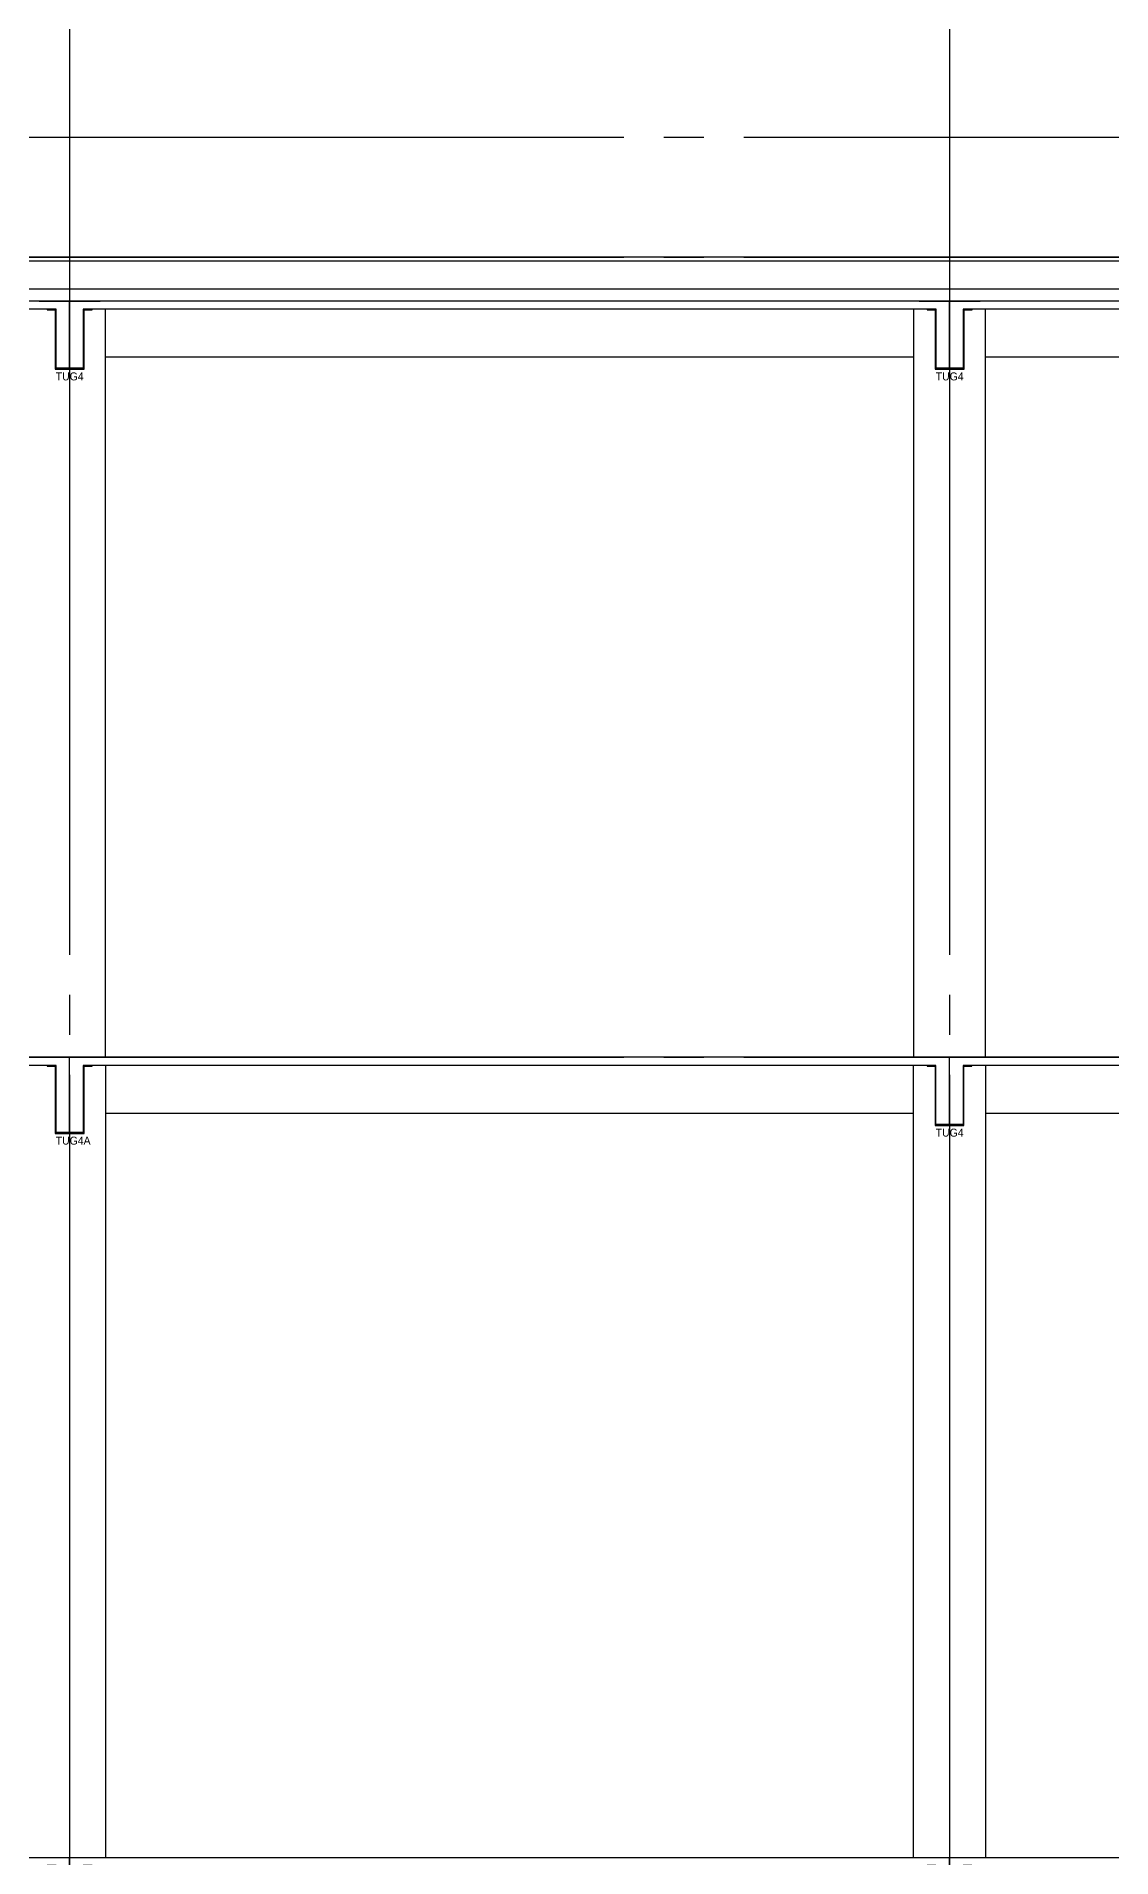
# Model space of a CAD drawing. Extents: x 152195838 to 323921156, y 365159662 to 730681027.
# Drawn here: x 160295092 to 160308532, y 365212063 to 365234821 of the extents above; entities that cross this region are included whole.
import ezdxf
from ezdxf.enums import TextEntityAlignment as Align

# ---------------------------------------------------------------- set-up
doc = ezdxf.new("R2010")
doc.units = 0
doc.header["$MEASUREMENT"] = 0
doc.linetypes.add('CEN', pattern=[63, 60, -1, 1, -1])
doc.layers.get('Defpoints').update_dxf_attribs({"linetype": 'CONTINUOUS'})
for name, color, linetype in [('4A.TEC CEN', 1, 'CEN'), ('4A.TEC 단열재', 252, 'CONTINUOUS'), ('4A.TEC 마감선 1', 6, 'CONTINUOUS'), ('ELE', 4, 'CONTINUOUS'), ('k-BESTO', 4, 'CONTINUOUS'), ('text', 3, 'CONTINUOUS'), ('㈜SE&C 기둥', 2, 'CONTINUOUS'), ('㈜SE&C 벽체 1', 2, 'CONTINUOUS'), ('㈜SE&C 벽체 4', 7, 'CONTINUOUS')]:
    doc.layers.add(name, color=color, linetype=linetype)
doc.layers.add('DEFPOINT', color=135, linetype='CONTINUOUS', plot=False)
doc.styles.add('돋움', font='')
doc.styles.get('돋움').set_extended_font_data('돋움')

# ---------------------------------------------------------------- blocks, each defined once
blk = doc.blocks.new('A$C9989e60b')
at = {"layer": 'Defpoints'}
for p, q in [((0, 1014), (760, 1014)), ((380, 164), (380, 1014))]:
    blk.add_line(p, q, dxfattribs=at)
at = {"layer": 'k-BESTO'}
for p, q in [((100, 914), (100, 904)), ((210, 914), (100, 914)), ((100, 914), (100, 914)), ((210, 174), (210, 914)), ((660, 914), (550, 914)), ((550, 914), (550, 174)), ((660, 904), (660, 914)), ((100, 904), (200, 904)), ((200, 904), (200, 164)), ((560, 164), (560, 904)), ((560, 904), (660, 904)), ((200, 164), (560, 164)), ((550, 174), (210, 174))]:
    blk.add_line(p, q, dxfattribs=at)
at = {"layer": 'DEFPOINT', "linetype": 'ByBlock', "style": '돋움'}
blk.add_text('TUG4', height=100, dxfattribs=at).set_placement((206, 73), align=Align.MIDDLE_LEFT)
blk = doc.blocks.new('zw$1B78')
at = {"layer": '㈜SE&C 벽체 1'}
blk.add_line((0, 10000, -1667), (102100, 10000, -1667), dxfattribs=at)
at = {"layer": 'ELE'}
for p in [(35120, 8986, -1667), (46120, 8986, -1667)]:
    blk.add_blockref('A$C9989e60b', p, dxfattribs=at)
blk = doc.blocks.new('A$C9a69253e')
at = {"layer": 'Defpoints'}
for p, q in [((0, 1014), (760, 1014)), ((380, 164), (380, 1014))]:
    blk.add_line(p, q, dxfattribs=at)
at = {"layer": 'k-BESTO'}
for p, q in [((100, 914), (100, 904)), ((210, 914), (100, 914)), ((100, 914), (100, 914)), ((210, 174), (210, 914)), ((660, 914), (550, 914)), ((550, 914), (550, 174)), ((660, 904), (660, 914)), ((100, 904), (200, 904)), ((200, 904), (200, 164)), ((560, 164), (560, 904)), ((560, 904), (660, 904)), ((200, 164), (560, 164)), ((550, 174), (210, 174))]:
    blk.add_line(p, q, dxfattribs=at)
at = {"layer": 'DEFPOINT', "linetype": 'ByBlock', "style": '돋움'}
blk.add_text('TUG4', height=100, dxfattribs=at).set_placement((206, 73), align=Align.MIDDLE_LEFT)
blk = doc.blocks.new('zw$4995')
at = {"layer": 'Defpoints'}
for p, q in [((0, 1094), (760, 1094)), ((380, 144), (380, 1094))]:
    blk.add_line(p, q, dxfattribs=at)
at = {"layer": 'k-BESTO'}
for p, q in [((100, 994), (100, 984)), ((210, 994), (100, 994)), ((100, 994), (100, 994)), ((100, 984), (200, 984)), ((200, 984), (200, 144)), ((210, 154), (210, 994)), ((660, 994), (550, 994)), ((550, 994), (550, 154)), ((560, 144), (560, 984)), ((560, 984), (660, 984)), ((660, 984), (660, 994)), ((200, 144), (560, 144)), ((550, 154), (210, 154))]:
    blk.add_line(p, q, dxfattribs=at)
at = {"layer": 'DEFPOINT', "linetype": 'ByBlock', "style": '돋움'}
blk.add_text('TUG4A', height=100, dxfattribs=at).set_placement((206, 53), align=Align.MIDDLE_LEFT)
blk = doc.blocks.new('zw$BC68')
at = {"layer": '㈜SE&C 기둥', "color": 8, "ltscale": 0.5, "elevation": -1667}
for points in [[(35900, 9900), (35900, 0)], [(46000, 0), (46000, 9900)], [(46900, 9900), (46900, 0)]]:
    blk.add_lwpolyline(points, dxfattribs=at)
at = {"layer": '㈜SE&C 벽체 1'}
for p, q in [((101650, 10000, -1667), (23850, 10000, -1667)), ((35280, 9900, -1667), (24620, 9900, -1667)), ((46280, 9900, -1667), (35620, 9900, -1667)), ((57280, 9900, -1667), (46620, 9900, -1667))]:
    blk.add_line(p, q, dxfattribs=at)
at = {"layer": '㈜SE&C 벽체 4'}
for p, q in [((46000, 9300, -1667), (35900, 9300, -1667)), ((57000, 9300, -1667), (46900, 9300, -1667))]:
    blk.add_line(p, q, dxfattribs=at)
at = {"layer": 'ELE'}
for name, p in [('zw$4995', (35070, 8906, -1667)), ('A$C9a69253e', (46070, 8986, -1667))]:
    blk.add_blockref(name, p, dxfattribs=at)
blk = doc.blocks.new('A$C42906cf6')
at = {"layer": 'Defpoints'}
for p, q in [((0, 1014), (760, 1014)), ((380, 164), (380, 1014))]:
    blk.add_line(p, q, dxfattribs=at)
at = {"layer": 'k-BESTO'}
for p, q in [((100, 914), (100, 904)), ((210, 914), (100, 914)), ((100, 914), (100, 914)), ((210, 174), (210, 914)), ((660, 914), (550, 914)), ((550, 914), (550, 174)), ((660, 904), (660, 914)), ((100, 904), (200, 904)), ((200, 904), (200, 164)), ((560, 164), (560, 904)), ((560, 904), (660, 904)), ((200, 164), (560, 164)), ((550, 174), (210, 174))]:
    blk.add_line(p, q, dxfattribs=at)
at = {"layer": 'DEFPOINT', "linetype": 'ByBlock', "style": '돋움'}
blk.add_text('TUG4', height=100, dxfattribs=at).set_placement((206, 73), align=Align.MIDDLE_LEFT)
blk = doc.blocks.new('dwgCCD2')
at = {"layer": '4A.TEC 단열재'}
blk.add_line((77713, 9600), (213, 9600), dxfattribs=at)
at = {"layer": '4A.TEC 마감선 1', "color": 6, "ltscale": 0.5}
for p, q in [((77213, 10000), (713, 10000)), ((77213, 9950), (713, 9950))]:
    blk.add_line(p, q, dxfattribs=at)
at = {"layer": '㈜SE&C 기둥', "color": 8, "ltscale": 0.5}
for points in [[(11913, 0), (11913, 9350)], [(22013, 9350), (22013, 0)], [(22913, 0), (22913, 9350)]]:
    blk.add_lwpolyline(points, dxfattribs=at)
at = {"layer": '㈜SE&C 벽체 1'}
for p, q in [((77733, 9450), (193, 9450)), ((11293, 9350), (633, 9350)), ((22293, 9350), (11633, 9350)), ((33293, 9350), (22633, 9350))]:
    blk.add_line(p, q, dxfattribs=at)
at = {"layer": '㈜SE&C 벽체 4'}
for p, q in [((22013, 8750), (11913, 8750)), ((33013, 8750), (22913, 8750))]:
    blk.add_line(p, q, dxfattribs=at)
at = {"layer": 'ELE'}
for p in [(11083, 8436), (22083, 8436)]:
    blk.add_blockref('A$C42906cf6', p, dxfattribs=at)

msp = doc.modelspace()

# ---------------------------------------------------------------- linework, layer by layer
at = {"layer": '4A.TEC CEN', "color": 8, "ltscale": 500}
for p, q in [((160209434.12, 365233563.33), (160440798.99, 365233563.33)), ((160209434.12, 365232063.33), (160440798.99, 365232063.33)), ((160209434.12, 365222063.33), (160440798.99, 365222063.33))]:
    msp.add_line(p, q, dxfattribs=at)
at = {"layer": '4A.TEC CEN', "color": 8, "ltscale": 500, "flags": 128}
for points in [[(160295506.95, 365253346.04), (160295506.95, 365183761.87)], [(160306506.95, 365253346.04), (160306506.95, 365183761.87)]]:
    msp.add_lwpolyline(points, dxfattribs=at)

# ---------------------------------------------------------------- block references
at = {"layer": 'ELE'}
msp.add_blockref('dwgCCD2', (160284044.21, 365222063.33), dxfattribs=at)
at = {"layer": 'text'}
for name, p in [('zw$BC68', (160260056.95, 365212063.33, 1666.67)), ('zw$1B78', (160260006.95, 365202063.33, 1666.67))]:
    msp.add_blockref(name, p, dxfattribs=at)

doc.saveas('drawing.dxf')
